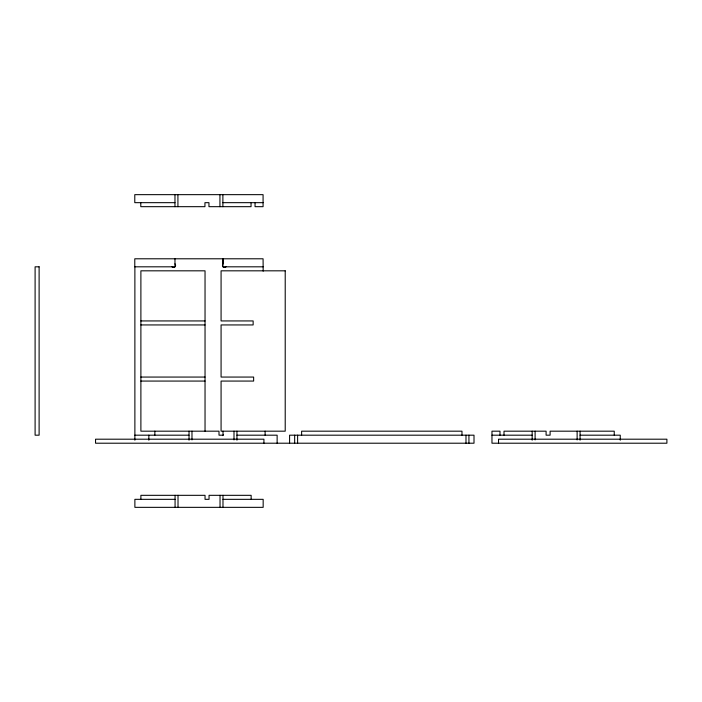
<?xml version="1.0" encoding="UTF-8"?>
<svg xmlns="http://www.w3.org/2000/svg" width="702" height="702" viewBox="0 0 702 702"><rect width="100%" height="100%" fill="white"/><g stroke="black" fill="none" stroke-linecap="round" stroke-linejoin="round"><path stroke-width="1.05" d="M223.078 258.792L223.078 263.864A2.088 2.088 0 0 0 223.078 266.813A2.088 2.088 0 0 0 226.026 266.813M174.974 202.667L134.784 202.667L134.784 194.656L263.075 194.656L263.075 206.678L255.054 206.678L255.054 202.667M222.885 202.667L263.075 202.667M263.162 266.813L222.885 266.813L222.885 258.792M140.891 320.937L205.037 320.937M140.891 324.938L205.037 324.938M140.891 377.062L205.037 377.062M140.891 381.063L205.037 381.063M134.881 435.187L189.031 435.187M236.951 435.187L277.132 435.187L277.132 443.208M491.97 435.187L532.16 435.187M580.071 435.187L620.252 435.187L620.252 440.198M175.07 499.333L134.881 499.333L134.881 507.344L263.162 507.344L263.162 499.333L222.982 499.333M614.241 435.187L614.241 431.177L550.105 431.177L550.105 435.187L546.095 435.187L546.095 431.177L504.001 431.177L504.001 435.187M580.071 431.177L580.071 440.198M577.123 431.177L577.123 439.926M535.108 431.177L535.108 439.926M532.16 431.177L532.16 440.198M499.991 435.187L499.991 431.177L491.97 431.177L491.97 443.208L666.9 443.208L666.9 439.198L498.525 439.198L498.525 443.208M468.936 435.187L468.936 443.208M465.988 435.187L465.988 443.208M461.977 435.187L461.977 431.177L301.623 431.177L301.623 435.187M297.613 435.187L297.613 443.208M294.664 435.187L294.664 443.208M289.593 443.208L289.593 435.187L474.008 435.187L474.008 443.208L95.551 443.208L95.551 439.198L263.926 439.198L263.926 443.208M265.11 431.177L265.11 435.187M263.162 271.183L263.075 258.792L134.784 258.792L134.784 266.813L174.974 266.813L174.974 258.792M251.14 499.333L251.14 495.322L209.047 495.322L209.047 499.333L205.037 499.333L205.037 495.322L140.891 495.322L140.891 499.333M251.044 202.667L251.044 206.678L208.95 206.678L208.95 202.667L204.94 202.667L204.94 206.678L140.795 206.678L140.795 202.667M236.951 431.177L236.951 440.198M234.003 431.177L234.003 439.926M223.017 431.177L223.017 435.187L219.006 435.187L219.006 431.177L140.891 431.177L140.891 270.823L205.037 270.823L205.037 431.177M222.982 495.322L222.982 507.344M222.885 194.656L222.885 206.678M219.937 194.656L219.937 206.678M220.033 495.322L220.033 507.344M191.979 431.177L191.979 439.926M189.031 431.177L189.031 440.198M178.018 495.322L178.018 507.344M177.922 194.656L177.922 206.678M175.07 495.322L175.07 507.344M174.974 194.656L174.974 206.678M154.861 431.177L154.861 435.187M148.85 435.187L148.85 440.198M134.881 266.813L134.881 440.198M174.974 263.864A2.088 2.088 0 0 1 174.974 266.813A2.088 2.088 0 0 1 172.025 266.813M222.745 435.617A2.088 2.088 0 0 1 223.508 434.854M39.11 266.813L35.1 266.813L35.1 435.187L39.11 435.187L39.11 266.813M285.214 270.823L221.077 270.823L221.077 320.937L253.141 320.937L253.141 324.938L221.077 324.938L221.077 377.062L253.641 377.062L253.641 381.063L221.077 381.063L221.077 431.177L285.214 431.177L285.214 270.823"/></g></svg>
